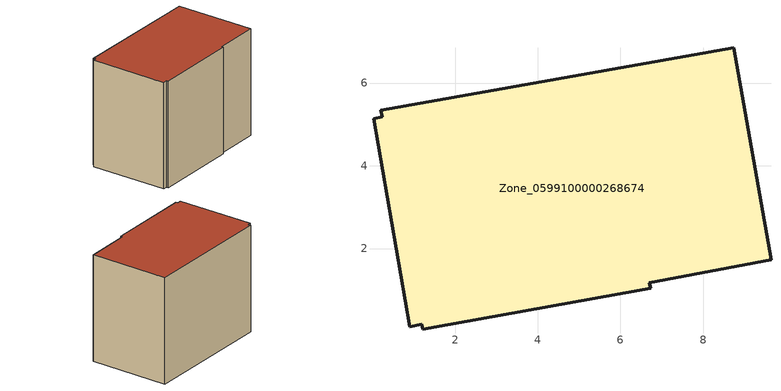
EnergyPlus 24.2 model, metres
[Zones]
Zone_0599100000268674
 floor ground (C_G): 9.64,1.73 6.7,1.17 6.73,1.04 1.22,0.05 1.19,0.17 0.91,0.11 0.03,5.14 0.24,5.19 0.21,5.35 8.74,6.85 z0
 wall outside (C_F): 6.7,1.17 9.64,1.73 8.74,6.85 0.21,5.35 0.24,5.19 0.03,5.14 0.91,0.11 1.19,0.17 1.22,0.05 6.73,1.04 6.7,1.17 z0:6.99
 roof outside (C_R): 0.24,5.19 0.03,5.14 0.91,0.11 1.19,0.17 1.22,0.05 6.73,1.04 6.7,1.17 9.64,1.73 8.74,6.85 0.21,5.35 z6.99
[BUILDING]
Pand.0599100000268674: North Axis=0; Terrain=City; Loads Convergence Tolerance Value=0.04; Temperature Convergence Tolerance Value=0.4; Solar Distribution=FullExterior; Maximum Number of Warmup Days=25; Minimum Number of Warmup Days=1
[Site:Location]
Rotterdam.The.Hague.AP_ZH_NLD Design_Conditions: Latitude=51.96; Longitude=4.45; Time Zone=1; Elevation=-4.5
[SITE:GROUNDTEMPERATURE:BUILDINGSURFACE]
18, 18, 18, 18, 18, 18, 18, 18, 18, 18, 18, 18
[MATERIAL] Thermal Absorptance=0.9; Solar Absorptance=0.7; Visible Absorptance=0.7
Name | Roughness | Thickness | Conductivity | Density | Specific Heat
G.TC.1946 | MediumSmooth | 0.15 | 1 | 540 | 1210
F.TC.1946 | Rough | 0.3 | 0.857143 | 1920 | 840
R.TC.1946 | MediumRough | 0.2 | 0.909091 | 1500 | 1000
[CONSTRUCTION]
C_G: G.TC.1946
C_F: F.TC.1946
C_R: R.TC.1946
[ZONE]
Zone_0599100000268674: Type=1; Multiplier=1; Ceiling Height=Autocalculate; Volume=Autocalculate; Floor Area=autocalculate; Part of Total Floor Area=Yes
[ZONEINFILTRATION:DESIGNFLOWRATE]
Infil_Zone_0599100000268674: Zone or ZoneList or Space or SpaceList=Zone_0599100000268674; Schedule=AlwaysOn; Design Flow Rate Calculation Method=Flow/Area; Flow Rate per Floor Area=0.003; Constant Term Coefficient=1; Temperature Term Coefficient=0; Velocity Term Coefficient=0; Velocity Squared Term Coefficient=0
[HVACTEMPLATE:ZONE:IDEALLOADSAIRSYSTEM]
Zone_0599100000268674: Maximum Heating Supply Air Temperature=50; Minimum Cooling Supply Air Temperature=13; Maximum Heating Supply Air Humidity Ratio=0.0156; Minimum Cooling Supply Air Humidity Ratio=0.0077; Heating Limit=NoLimit; Cooling Limit=NoLimit; Dehumidification Control Type=ConstantSensibleHeatRatio; Cooling Sensible Heat Ratio=0.7; Dehumidification Setpoint=60; Humidification Control Type=None; Humidification Setpoint=30; Outdoor Air Method=None; Outdoor Air Flow Rate per Person=0.00944; Outdoor Air Flow Rate per Zone Floor Area=0; Outdoor Air Flow Rate per Zone=0; Demand Controlled Ventilation Type=None; Outdoor Air Economizer Type=NoEconomizer; Heat Recovery Type=None; Sensible Heat Recovery Effectiveness=0.7; Latent Heat Recovery Effectiveness=0.65
[ZONECONTROL:THERMOSTAT]
ThermostatControl_Zone_0599100000268674: Zone or ZoneList=Zone_0599100000268674; Control Type Schedule=DualSetpointControlType; Control 1=Thermostat_Zone_0599100000268674; Temperature Difference Between Cutout And Setpoint=0
[THERMOSTATSETPOINT:DUALSETPOINT]
Thermostat_Zone_0599100000268674: Heating Setpoint Temperature Schedule=HeatingSetpoint_Zone_0599100000268674; Cooling Setpoint Temperature Schedule=CoolingSetpoint_Zone_0599100000268674
[SCHEDULE:COMPACT]
HeatingSetpoint_Zone_0599100000268674: Through: 12/31, For: AllDays, Until: 24:00, 21
CoolingSetpoint_Zone_0599100000268674: Through: 12/31, For: AllDays, Until: 24:00, 24
DualSetpointControlType: Through: 12/31, For: AllDays, Until: 24:00, 4
AlwaysOn: Through: 12/31, For: AllDays, Until: 24:00, 1
